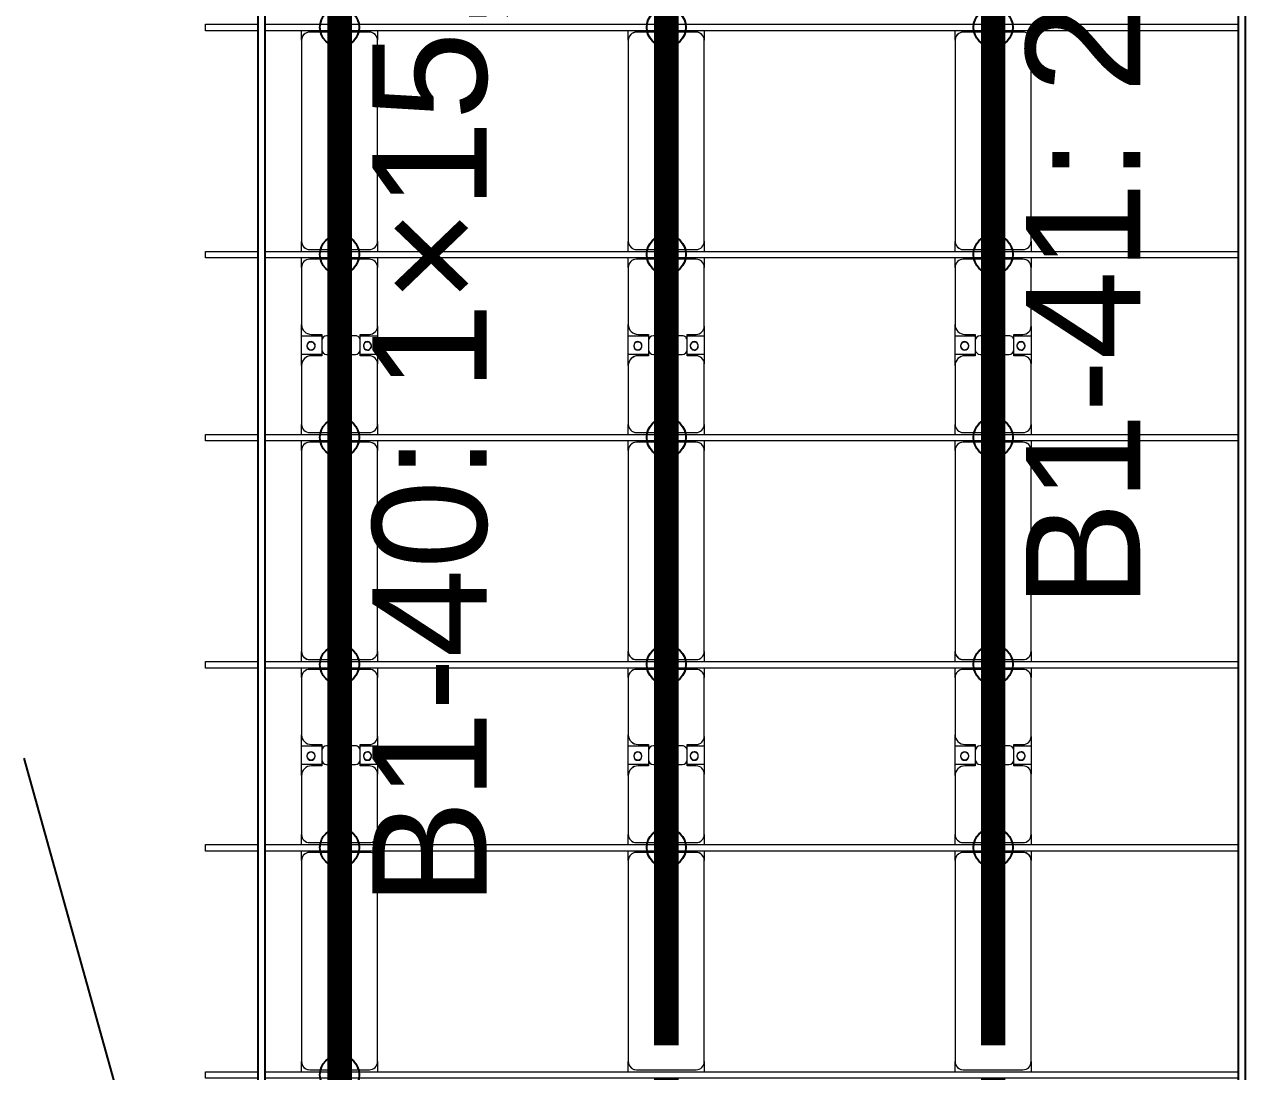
# Model space of a CAD drawing. Header units: millimetres. Extents: x -496478 to -186190, y -204059 to -87354.
# Drawn here: x -490664 to -483231, y -137444 to -131034 of the extents above; entities that cross this region are included whole.
import ezdxf

# ---------------------------------------------------------------- set-up
doc = ezdxf.new("R2010")
doc.units = ezdxf.units.MM
for name, color, linetype, lineweight in [('A-DETL-MBND', 5, 'Continuous', 9), ('A-GENM', 13, 'Continuous', 9), ('S-BEAM', 12, 'Continuous', 9)]:
    doc.layers.add(name, color=color, linetype=linetype, lineweight=lineweight)
for name, color, linetype in [('GC-DAY NEO', 5, 'Continuous'), ('GC-GHI CHU', 2, 'Continuous'), ('GC-HOP 40x60 GIA CUONG', 1, 'Continuous')]:
    doc.layers.add(name, color=color, linetype=linetype)
doc.styles.add('GC_VN', font='arial.ttf')

# ---------------------------------------------------------------- blocks, each defined once
blk = doc.blocks.new('Dầm C52 - Dầm C52-24978-BỐ TRÍ KHUNG KẾT CẤU BÈ PIN 01')
at = {"layer": 'S-BEAM', "color": 1}
for p, q in [((93389.1, 20), (99349.1, 20)), ((99389.1, 20), (99710.9, 20)), ((99710.9, 20), (99710.9, -20)), ((99349.1, -20), (93389.1, -20)), ((99710.9, -20), (99389.1, -20))]:
    blk.add_line(p, q, dxfattribs=at)
blk = doc.blocks.new('Dai phao do pin - DẢI PHAO ĐỠ PIN-V117-BỐ TRÍ KHUNG KẾT CẤU BÈ PIN 01')
at = {"layer": 'A-DETL-MBND', "color": 8}
for p, q in [((59558, 241.6), (59619.7, 241.6)), ((60850.3, 241.6), (59619.7, 241.6)), ((60850.3, 241.6), (60908, 241.6)), ((60948, 241.6), (61009.7, 241.6)), ((61369.7, 241.6), (61009.7, 241.6)), ((61369.7, 241.6), (61552.2, 241.6)), ((61437.8, 241.6), (61620.3, 241.6)), ((61437.8, 118.2), (61437.8, 241.6)), ((61552.2, 241.6), (61552.2, 118.2)), ((61970.3, 241.6), (61620.3, 241.6)), ((61970.3, 241.6), (62028, 241.6)), ((62068, 241.6), (62129.7, 241.6)), ((63360.3, 241.6), (62129.7, 241.6)), ((63360.3, 241.6), (63418, 241.6)), ((63458, 241.6), (63519.7, 241.6)), ((63879.7, 241.6), (63519.7, 241.6)), ((63879.7, 241.6), (64062.2, 241.6)), ((63947.8, 241.6), (64130.3, 241.6)), ((63947.8, 118.2), (63947.8, 241.6)), ((64062.2, 241.6), (64062.2, 118.2)), ((64480.3, 241.6), (64130.3, 241.6)), ((64480.3, 241.6), (64538, 241.6)), ((64578, 241.6), (64639.7, 241.6)), ((65870.3, 241.6), (64639.7, 241.6)), ((65870.3, 241.6), (65928, 241.6)), ((59569.7, 191.6), (59569.7, -173.4)), ((60900.3, -173.4), (60900.3, 191.6)), ((60959.7, 191.6), (60959.7, -173.4)), ((61429.7, 118.2), (61429.7, 181.6)), ((61560.3, 181.6), (61560.3, 118.2)), ((62020.3, -173.4), (62020.3, 191.6)), ((62079.7, 191.6), (62079.7, -173.4)), ((63410.3, -173.4), (63410.3, 191.6)), ((63469.7, 191.6), (63469.7, -173.4)), ((63939.7, 118.2), (63939.7, 181.6)), ((64070.3, 181.6), (64070.3, 118.2)), ((64530.3, -173.4), (64530.3, 191.6)), ((64589.7, 191.6), (64589.7, -173.4)), ((65920.3, -173.4), (65920.3, 191.6)), ((61522.2, 118.2), (61429.7, 118.2)), ((61437.8, 88.2), (61437.8, -88.2)), ((61560.3, 118.2), (61467.8, 118.2)), ((61552.2, -88.2), (61552.2, 88.2)), ((64032.2, 118.2), (63939.7, 118.2)), ((63947.8, 88.2), (63947.8, -88.2)), ((64070.3, 118.2), (63977.8, 118.2)), ((64062.2, -88.2), (64062.2, 88.2)), ((61429.7, -173.4), (61429.7, -118.2)), ((61429.7, -118.2), (61522.2, -118.2)), ((61437.8, -223.4), (61437.8, -118.2)), ((61467.8, -118.2), (61560.3, -118.2)), ((61552.2, -118.2), (61552.2, -223.4)), ((61560.3, -118.2), (61560.3, -173.4)), ((63939.7, -173.4), (63939.7, -118.2)), ((63939.7, -118.2), (64032.2, -118.2)), ((63947.8, -223.4), (63947.8, -118.2)), ((63977.8, -118.2), (64070.3, -118.2)), ((64062.2, -118.2), (64062.2, -223.4)), ((64070.3, -118.2), (64070.3, -173.4)), ((59619.7, -223.4), (59558, -223.4)), ((59619.7, -223.4), (60850.3, -223.4)), ((60908, -223.4), (60850.3, -223.4)), ((61009.7, -223.4), (60948, -223.4)), ((61009.7, -223.4), (61379.7, -223.4)), ((61552.2, -223.4), (61379.7, -223.4)), ((61610.3, -223.4), (61437.8, -223.4)), ((61610.3, -223.4), (61970.3, -223.4)), ((62028, -223.4), (61970.3, -223.4)), ((62129.7, -223.4), (62068, -223.4)), ((62129.7, -223.4), (63360.3, -223.4)), ((63418, -223.4), (63360.3, -223.4)), ((63519.7, -223.4), (63458, -223.4)), ((63519.7, -223.4), (63889.7, -223.4)), ((64062.2, -223.4), (63889.7, -223.4)), ((64120.3, -223.4), (63947.8, -223.4)), ((64120.3, -223.4), (64480.3, -223.4)), ((64538, -223.4), (64480.3, -223.4)), ((64639.7, -223.4), (64578, -223.4)), ((64639.7, -223.4), (65870.3, -223.4)), ((65928, -223.4), (65870.3, -223.4))]:
    blk.add_line(p, q, dxfattribs=at)
for centre, radius, start, end in [((59619.7, 191.6), 50, 90, 180), ((59619.7, 191.6), 50, 107.86321, 180), ((60850.3, 191.6), 50, 0, 90), ((60850.3, 191.6), 50, 15, 90), ((61009.7, 191.6), 50, 90, 180), ((61009.7, 191.6), 50, 135, 180), ((61369.7, 181.6), 60, 0, 90), ((61369.7, 181.6), 60, 0, 45), ((61620.3, 181.6), 60, 90, 180), ((61620.3, 181.6), 60, 135, 180), ((61970.3, 191.6), 50, 0, 90), ((61970.3, 191.6), 50, 0, 45), ((62129.7, 191.6), 50, 90, 180), ((62129.7, 191.6), 50, 107.963, 180), ((63360.3, 191.6), 50, 0, 90), ((63360.3, 191.6), 50, 45, 90), ((63360.3, 191.6), 50, 15, 41.61371), ((63519.7, 191.6), 50, 90, 180), ((63519.7, 191.6), 50, 135, 180), ((63879.7, 181.6), 60, 0, 90), ((63879.7, 181.6), 60, 0, 45), ((64130.3, 181.6), 60, 90, 180), ((64130.3, 181.6), 60, 135, 180), ((64480.3, 191.6), 50, 0, 90), ((64480.3, 191.6), 50, 0, 45), ((64639.7, 191.6), 50, 90, 180), ((64639.7, 191.6), 50, 108.0628, 180), ((65870.3, 191.6), 50, 0, 90), ((65870.3, 191.6), 50, 15, 90), ((61488.6, 183.2), 25, 360, 180), ((61488.6, 183.2), 25, 180, 360), ((61491.4, 183.2), 25, 0, 180), ((61491.4, 183.2), 25, 180, 360), ((61491.4, 183.2), 25, 180, 195), ((63998.6, 183.2), 25, 0, 180), ((63998.6, 183.2), 25, 180, 360), ((64001.4, 183.2), 25, 0, 180), ((64001.4, 183.2), 25, 180, 0), ((64001.4, 183.2), 25, 180, 195), ((61467.8, 88.2), 30, 90, 180), ((61522.2, 88.2), 30, 0, 90), ((63977.8, 88.2), 30, 90, 180), ((64032.2, 88.2), 30, 0, 90), ((61467.8, -88.2), 30, 180, 270), ((61488.6, -161.8), 25, 360, 180), ((61491.4, -161.8), 25, 0, 180), ((61491.4, -161.8), 25, 120, 180), ((61491.4, -161.8), 25, 75, 105), ((61488.6, -161.8), 25, 75, 90), ((61488.6, -161.8), 25, 30, 45), ((61522.2, -88.2), 30, 270, 0), ((63977.8, -88.2), 30, 180, 270), ((63998.6, -161.8), 25, 0, 180), ((64001.4, -161.8), 25, 0, 180), ((64001.4, -161.8), 25, 120, 180), ((64001.4, -161.8), 25, 75, 105), ((63998.6, -161.8), 25, 75, 90), ((63998.6, -161.8), 25, 30, 45), ((64032.2, -88.2), 30, 270, 0), ((59619.7, -173.4), 50, 180, 270), ((59619.7, -173.4), 50, 180, 270), ((60850.3, -173.4), 50, 270, 0), ((60850.3, -173.4), 50, 285, 0), ((61009.7, -173.4), 50, 180, 270), ((61009.7, -173.4), 50, 180, 225), ((61379.7, -173.4), 50, 270, 360), ((61379.7, -173.4), 50, 315, 0), ((61488.6, -161.8), 25, 180, 360), ((61491.4, -161.8), 25, 180, 0), ((61488.6, -161.8), 25, 360, 15), ((61610.3, -173.4), 50, 180, 270), ((61610.3, -173.4), 50, 180, 225), ((61970.3, -173.4), 50, 270, 0), ((61970.3, -173.4), 50, 315, 0), ((62129.7, -173.4), 50, 180, 270), ((62129.7, -173.4), 50, 180, 270), ((63360.3, -173.4), 50, 270, 360), ((63360.3, -173.4), 50, 285, 315), ((63360.3, -173.4), 50, 318.37551, 360), ((63519.7, -173.4), 50, 180, 270), ((63519.7, -173.4), 50, 180, 225), ((63889.7, -173.4), 50, 270, 0), ((63889.7, -173.4), 50, 315, 0), ((63998.6, -161.8), 25, 180, 0), ((64001.4, -161.8), 25, 180, 360), ((63998.6, -161.8), 25, 0, 15), ((64120.3, -173.4), 50, 180, 270), ((64120.3, -173.4), 50, 180, 225), ((64480.3, -173.4), 50, 270, 0), ((64480.3, -173.4), 50, 315, 0), ((64639.7, -173.4), 50, 180, 270), ((64639.7, -173.4), 50, 180, 270), ((65870.3, -173.4), 50, 270, 0), ((65870.3, -173.4), 50, 285, 0)]:
    blk.add_arc(centre, radius, start, end, dxfattribs=at)
blk = doc.blocks.new('Dai phao do pin - DẢI PHAO ĐỠ PIN-V118-BỐ TRÍ KHUNG KẾT CẤU BÈ PIN 01')
at = {"layer": 'A-DETL-MBND', "color": 8}
for p, q in [((59558, 241.6), (59619.7, 241.6)), ((60850.3, 241.6), (59619.7, 241.6)), ((60850.3, 241.6), (60908, 241.6)), ((60948, 241.6), (61009.7, 241.6)), ((61369.7, 241.6), (61009.7, 241.6)), ((61369.7, 241.6), (61552.2, 241.6)), ((61437.8, 241.6), (61620.3, 241.6)), ((61437.8, 118.2), (61437.8, 241.6)), ((61552.2, 241.6), (61552.2, 118.2)), ((61970.3, 241.6), (61620.3, 241.6)), ((61970.3, 241.6), (62028, 241.6)), ((62068, 241.6), (62129.7, 241.6)), ((63360.3, 241.6), (62129.7, 241.6)), ((63360.3, 241.6), (63418, 241.6)), ((63458, 241.6), (63519.7, 241.6)), ((63879.7, 241.6), (63519.7, 241.6)), ((63879.7, 241.6), (64062.2, 241.6)), ((63947.8, 241.6), (64130.3, 241.6)), ((63947.8, 118.2), (63947.8, 241.6)), ((64062.2, 241.6), (64062.2, 118.2)), ((64480.3, 241.6), (64130.3, 241.6)), ((64480.3, 241.6), (64538, 241.6)), ((64578, 241.6), (64639.7, 241.6)), ((65870.3, 241.6), (64639.7, 241.6)), ((65870.3, 241.6), (65928, 241.6)), ((59569.7, 191.6), (59569.7, -173.4)), ((60900.3, -173.4), (60900.3, 191.6)), ((60959.7, 191.6), (60959.7, -173.4)), ((61429.7, 118.2), (61429.7, 181.6)), ((61560.3, 181.6), (61560.3, 118.2)), ((62020.3, -173.4), (62020.3, 191.6)), ((62079.7, 191.6), (62079.7, -173.4)), ((63410.3, -173.4), (63410.3, 191.6)), ((63469.7, 191.6), (63469.7, -173.4)), ((63939.7, 118.2), (63939.7, 181.6)), ((64070.3, 181.6), (64070.3, 118.2)), ((64530.3, -173.4), (64530.3, 191.6)), ((64589.7, 191.6), (64589.7, -173.4)), ((65920.3, -173.4), (65920.3, 191.6)), ((61522.2, 118.2), (61429.7, 118.2)), ((61437.8, 88.2), (61437.8, -88.2)), ((61560.3, 118.2), (61467.8, 118.2)), ((61552.2, -88.2), (61552.2, 88.2)), ((64032.2, 118.2), (63939.7, 118.2)), ((63947.8, 88.2), (63947.8, -88.2)), ((64070.3, 118.2), (63977.8, 118.2)), ((64062.2, -88.2), (64062.2, 88.2)), ((61429.7, -173.4), (61429.7, -118.2)), ((61429.7, -118.2), (61522.2, -118.2)), ((61437.8, -223.4), (61437.8, -118.2)), ((61467.8, -118.2), (61560.3, -118.2)), ((61552.2, -118.2), (61552.2, -223.4)), ((61560.3, -118.2), (61560.3, -173.4)), ((63939.7, -173.4), (63939.7, -118.2)), ((63939.7, -118.2), (64032.2, -118.2)), ((63947.8, -223.4), (63947.8, -118.2)), ((63977.8, -118.2), (64070.3, -118.2)), ((64062.2, -118.2), (64062.2, -223.4)), ((64070.3, -118.2), (64070.3, -173.4)), ((59619.7, -223.4), (59558, -223.4)), ((59619.7, -223.4), (60850.3, -223.4)), ((60908, -223.4), (60850.3, -223.4)), ((61009.7, -223.4), (60948, -223.4)), ((61009.7, -223.4), (61379.7, -223.4)), ((61552.2, -223.4), (61379.7, -223.4)), ((61610.3, -223.4), (61437.8, -223.4)), ((61610.3, -223.4), (61970.3, -223.4)), ((62028, -223.4), (61970.3, -223.4)), ((62129.7, -223.4), (62068, -223.4)), ((62129.7, -223.4), (63360.3, -223.4)), ((63418, -223.4), (63360.3, -223.4)), ((63519.7, -223.4), (63458, -223.4)), ((63519.7, -223.4), (63889.7, -223.4)), ((64062.2, -223.4), (63889.7, -223.4)), ((64120.3, -223.4), (63947.8, -223.4)), ((64120.3, -223.4), (64480.3, -223.4)), ((64538, -223.4), (64480.3, -223.4)), ((64639.7, -223.4), (64578, -223.4)), ((64639.7, -223.4), (65870.3, -223.4)), ((65928, -223.4), (65870.3, -223.4))]:
    blk.add_line(p, q, dxfattribs=at)
for centre, radius, start, end in [((59619.7, 191.6), 50, 90, 180), ((59619.7, 191.6), 50, 105, 180), ((60850.3, 191.6), 50, 0, 90), ((60850.3, 191.6), 50, 15, 90), ((61009.7, 191.6), 50, 90, 180), ((61009.7, 191.6), 50, 135, 180), ((61369.7, 181.6), 60, 0, 90), ((61369.7, 181.6), 60, 0, 45), ((61620.3, 181.6), 60, 90, 180), ((61620.3, 181.6), 60, 135, 180), ((61970.3, 191.6), 50, 0, 90), ((61970.3, 191.6), 50, 0, 45), ((62129.7, 191.6), 50, 90, 180), ((62129.7, 191.6), 50, 105, 180), ((63360.3, 191.6), 50, 0, 90), ((63360.3, 191.6), 50, 45, 90), ((63360.3, 191.6), 50, 15, 41.56373), ((63519.7, 191.6), 50, 90, 180), ((63519.7, 191.6), 50, 135, 180), ((63879.7, 181.6), 60, 0, 90), ((63879.7, 181.6), 60, 0, 45), ((64130.3, 181.6), 60, 90, 180), ((64130.3, 181.6), 60, 135, 180), ((64480.3, 191.6), 50, 0, 90), ((64480.3, 191.6), 50, 0, 45), ((64639.7, 191.6), 50, 90, 180), ((64639.7, 191.6), 50, 105, 180), ((65870.3, 191.6), 50, 0, 90), ((65870.3, 191.6), 50, 15, 90), ((61488.6, 183.2), 25, 360, 180), ((61488.6, 183.2), 25, 180, 360), ((61491.4, 183.2), 25, 0, 180), ((61491.4, 183.2), 25, 180, 360), ((61491.4, 183.2), 25, 180, 195), ((63998.6, 183.2), 25, 0, 180), ((63998.6, 183.2), 25, 180, 360), ((64001.4, 183.2), 25, 0, 180), ((64001.4, 183.2), 25, 180, 0), ((64001.4, 183.2), 25, 180, 195), ((61467.8, 88.2), 30, 90, 180), ((61522.2, 88.2), 30, 0, 90), ((63977.8, 88.2), 30, 90, 180), ((64032.2, 88.2), 30, 0, 90), ((61467.8, -88.2), 30, 180, 270), ((61488.6, -161.8), 25, 360, 180), ((61491.4, -161.8), 25, 0, 180), ((61491.4, -161.8), 25, 120, 180), ((61491.4, -161.8), 25, 75, 105), ((61488.6, -161.8), 25, 75, 90), ((61488.6, -161.8), 25, 30, 45), ((61522.2, -88.2), 30, 270, 0), ((63977.8, -88.2), 30, 180, 270), ((63998.6, -161.8), 25, 0, 180), ((64001.4, -161.8), 25, 0, 180), ((64001.4, -161.8), 25, 120, 180), ((64001.4, -161.8), 25, 75, 105), ((63998.6, -161.8), 25, 75, 90), ((63998.6, -161.8), 25, 30, 45), ((64032.2, -88.2), 30, 270, 0), ((59619.7, -173.4), 50, 180, 270), ((59619.7, -173.4), 50, 180, 270), ((60850.3, -173.4), 50, 270, 0), ((60850.3, -173.4), 50, 285, 0), ((61009.7, -173.4), 50, 180, 270), ((61009.7, -173.4), 50, 180, 225), ((61379.7, -173.4), 50, 270, 360), ((61379.7, -173.4), 50, 315, 0), ((61488.6, -161.8), 25, 180, 360), ((61491.4, -161.8), 25, 180, 0), ((61488.6, -161.8), 25, 360, 15), ((61610.3, -173.4), 50, 180, 270), ((61610.3, -173.4), 50, 180, 225), ((61970.3, -173.4), 50, 270, 0), ((61970.3, -173.4), 50, 315, 0), ((62129.7, -173.4), 50, 180, 270), ((62129.7, -173.4), 50, 180, 270), ((63360.3, -173.4), 50, 270, 360), ((63360.3, -173.4), 50, 285, 315), ((63360.3, -173.4), 50, 318.4255, 360), ((63519.7, -173.4), 50, 180, 270), ((63519.7, -173.4), 50, 180, 225), ((63889.7, -173.4), 50, 270, 0), ((63889.7, -173.4), 50, 315, 0), ((63998.6, -161.8), 25, 180, 0), ((64001.4, -161.8), 25, 180, 360), ((63998.6, -161.8), 25, 0, 15), ((64120.3, -173.4), 50, 180, 270), ((64120.3, -173.4), 50, 180, 225), ((64480.3, -173.4), 50, 270, 0), ((64480.3, -173.4), 50, 315, 0), ((64639.7, -173.4), 50, 180, 270), ((64639.7, -173.4), 50, 180, 270), ((65870.3, -173.4), 50, 270, 0), ((65870.3, -173.4), 50, 285, 0)]:
    blk.add_arc(centre, radius, start, end, dxfattribs=at)
blk = doc.blocks.new('Dai phao do pin - DẢI PHAO ĐỠ PIN-V119-BỐ TRÍ KHUNG KẾT CẤU BÈ PIN 01')
at = {"layer": 'A-DETL-MBND', "color": 8}
for p, q in [((59558, 241.6), (59619.7, 241.6)), ((60850.3, 241.6), (59619.7, 241.6)), ((60850.3, 241.6), (60908, 241.6)), ((60948, 241.6), (61009.7, 241.6)), ((61369.7, 241.6), (61009.7, 241.6)), ((61369.7, 241.6), (61552.2, 241.6)), ((61437.8, 241.6), (61620.3, 241.6)), ((61437.8, 118.2), (61437.8, 241.6)), ((61552.2, 241.6), (61552.2, 118.2)), ((61970.3, 241.6), (61620.3, 241.6)), ((61970.3, 241.6), (62028, 241.6)), ((62068, 241.6), (62129.7, 241.6)), ((63360.3, 241.6), (62129.7, 241.6)), ((63360.3, 241.6), (63418, 241.6)), ((63458, 241.6), (63519.7, 241.6)), ((63879.7, 241.6), (63519.7, 241.6)), ((63879.7, 241.6), (64062.2, 241.6)), ((63947.8, 241.6), (64130.3, 241.6)), ((63947.8, 118.2), (63947.8, 241.6)), ((64062.2, 241.6), (64062.2, 118.2)), ((64480.3, 241.6), (64130.3, 241.6)), ((64480.3, 241.6), (64538, 241.6)), ((64578, 241.6), (64639.7, 241.6)), ((65870.3, 241.6), (64639.7, 241.6)), ((65870.3, 241.6), (65928, 241.6)), ((59569.7, 191.6), (59569.7, -173.4)), ((60900.3, -173.4), (60900.3, 191.6)), ((60959.7, 191.6), (60959.7, -173.4)), ((61429.7, 118.2), (61429.7, 181.6)), ((61560.3, 181.6), (61560.3, 118.2)), ((62020.3, -173.4), (62020.3, 191.6)), ((62079.7, 191.6), (62079.7, -173.4)), ((63410.3, -173.4), (63410.3, 191.6)), ((63469.7, 191.6), (63469.7, -173.4)), ((63939.7, 118.2), (63939.7, 181.6)), ((64070.3, 181.6), (64070.3, 118.2)), ((64530.3, -173.4), (64530.3, 191.6)), ((64589.7, 191.6), (64589.7, -173.4)), ((65920.3, -173.4), (65920.3, 191.6)), ((61522.2, 118.2), (61429.7, 118.2)), ((61437.8, 88.2), (61437.8, -88.2)), ((61560.3, 118.2), (61467.8, 118.2)), ((61552.2, -88.2), (61552.2, 88.2)), ((64032.2, 118.2), (63939.7, 118.2)), ((63947.8, 88.2), (63947.8, -88.2)), ((64070.3, 118.2), (63977.8, 118.2)), ((64062.2, -88.2), (64062.2, 88.2)), ((61429.7, -173.4), (61429.7, -118.2)), ((61429.7, -118.2), (61522.2, -118.2)), ((61437.8, -223.4), (61437.8, -118.2)), ((61467.8, -118.2), (61560.3, -118.2)), ((61552.2, -118.2), (61552.2, -223.4)), ((61560.3, -118.2), (61560.3, -173.4)), ((63939.7, -173.4), (63939.7, -118.2)), ((63939.7, -118.2), (64032.2, -118.2)), ((63947.8, -223.4), (63947.8, -118.2)), ((63977.8, -118.2), (64070.3, -118.2)), ((64062.2, -118.2), (64062.2, -223.4)), ((64070.3, -118.2), (64070.3, -173.4)), ((59619.7, -223.4), (59558, -223.4)), ((59619.7, -223.4), (60850.3, -223.4)), ((60908, -223.4), (60850.3, -223.4)), ((61009.7, -223.4), (60948, -223.4)), ((61009.7, -223.4), (61379.7, -223.4)), ((61552.2, -223.4), (61379.7, -223.4)), ((61610.3, -223.4), (61437.8, -223.4)), ((61610.3, -223.4), (61970.3, -223.4)), ((62028, -223.4), (61970.3, -223.4)), ((62129.7, -223.4), (62068, -223.4)), ((62129.7, -223.4), (63360.3, -223.4)), ((63418, -223.4), (63360.3, -223.4)), ((63519.7, -223.4), (63458, -223.4)), ((63519.7, -223.4), (63889.7, -223.4)), ((64062.2, -223.4), (63889.7, -223.4)), ((64120.3, -223.4), (63947.8, -223.4)), ((64120.3, -223.4), (64480.3, -223.4)), ((64538, -223.4), (64480.3, -223.4)), ((64639.7, -223.4), (64578, -223.4)), ((64639.7, -223.4), (65870.3, -223.4)), ((65928, -223.4), (65870.3, -223.4))]:
    blk.add_line(p, q, dxfattribs=at)
for centre, radius, start, end in [((59619.7, 191.6), 50, 90, 180), ((59619.7, 191.6), 50, 105, 180), ((60850.3, 191.6), 50, 0, 90), ((60850.3, 191.6), 50, 15, 90), ((61009.7, 191.6), 50, 90, 180), ((61009.7, 191.6), 50, 135, 180), ((61369.7, 181.6), 60, 0, 90), ((61369.7, 181.6), 60, 0, 45), ((61620.3, 181.6), 60, 90, 180), ((61620.3, 181.6), 60, 135, 180), ((61970.3, 191.6), 50, 0, 90), ((61970.3, 191.6), 50, 0, 45), ((62129.7, 191.6), 50, 90, 180), ((62129.7, 191.6), 50, 105, 180), ((63360.3, 191.6), 50, 0, 90), ((63360.3, 191.6), 50, 45, 90), ((63360.3, 191.6), 50, 15, 41.51374), ((63519.7, 191.6), 50, 90, 180), ((63519.7, 191.6), 50, 135, 180), ((63879.7, 181.6), 60, 0, 90), ((63879.7, 181.6), 60, 0, 45), ((64130.3, 181.6), 60, 90, 180), ((64130.3, 181.6), 60, 135, 180), ((64480.3, 191.6), 50, 0, 90), ((64480.3, 191.6), 50, 0, 45), ((64639.7, 191.6), 50, 90, 180), ((64639.7, 191.6), 50, 105, 180), ((65870.3, 191.6), 50, 0, 90), ((65870.3, 191.6), 50, 15, 90), ((61488.6, 183.2), 25, 360, 180), ((61488.6, 183.2), 25, 180, 360), ((61491.4, 183.2), 25, 0, 180), ((61491.4, 183.2), 25, 180, 360), ((61491.4, 183.2), 25, 180, 195), ((63998.6, 183.2), 25, 0, 180), ((63998.6, 183.2), 25, 180, 360), ((64001.4, 183.2), 25, 0, 180), ((64001.4, 183.2), 25, 180, 0), ((64001.4, 183.2), 25, 180, 195), ((61467.8, 88.2), 30, 90, 180), ((61522.2, 88.2), 30, 0, 90), ((63977.8, 88.2), 30, 90, 180), ((64032.2, 88.2), 30, 0, 90), ((61467.8, -88.2), 30, 180, 270), ((61488.6, -161.8), 25, 360, 180), ((61491.4, -161.8), 25, 0, 180), ((61491.4, -161.8), 25, 120, 180), ((61491.4, -161.8), 25, 75, 105), ((61488.6, -161.8), 25, 75, 90), ((61488.6, -161.8), 25, 30, 45), ((61522.2, -88.2), 30, 270, 0), ((63977.8, -88.2), 30, 180, 270), ((63998.6, -161.8), 25, 0, 180), ((64001.4, -161.8), 25, 0, 180), ((64001.4, -161.8), 25, 120, 180), ((64001.4, -161.8), 25, 75, 105), ((63998.6, -161.8), 25, 75, 90), ((63998.6, -161.8), 25, 30, 45), ((64032.2, -88.2), 30, 270, 0), ((59619.7, -173.4), 50, 180, 270), ((59619.7, -173.4), 50, 180, 270), ((60850.3, -173.4), 50, 270, 0), ((60850.3, -173.4), 50, 285, 0), ((61009.7, -173.4), 50, 180, 270), ((61009.7, -173.4), 50, 180, 225), ((61379.7, -173.4), 50, 270, 360), ((61379.7, -173.4), 50, 315, 0), ((61488.6, -161.8), 25, 180, 360), ((61491.4, -161.8), 25, 180, 0), ((61488.6, -161.8), 25, 360, 15), ((61610.3, -173.4), 50, 180, 270), ((61610.3, -173.4), 50, 180, 225), ((61970.3, -173.4), 50, 270, 0), ((61970.3, -173.4), 50, 315, 0), ((62129.7, -173.4), 50, 180, 270), ((62129.7, -173.4), 50, 180, 270), ((63360.3, -173.4), 50, 270, 360), ((63360.3, -173.4), 50, 285, 315), ((63360.3, -173.4), 50, 318.47549, 360), ((63519.7, -173.4), 50, 180, 270), ((63519.7, -173.4), 50, 180, 225), ((63889.7, -173.4), 50, 270, 0), ((63889.7, -173.4), 50, 315, 0), ((63998.6, -161.8), 25, 180, 0), ((64001.4, -161.8), 25, 180, 360), ((63998.6, -161.8), 25, 0, 15), ((64120.3, -173.4), 50, 180, 270), ((64120.3, -173.4), 50, 180, 225), ((64480.3, -173.4), 50, 270, 0), ((64480.3, -173.4), 50, 315, 0), ((64639.7, -173.4), 50, 180, 270), ((64639.7, -173.4), 50, 180, 270), ((65870.3, -173.4), 50, 270, 0), ((65870.3, -173.4), 50, 285, 0)]:
    blk.add_arc(centre, radius, start, end, dxfattribs=at)
blk = doc.blocks.new('Dầm C52 - Hộp 40x60-25870-BỐ TRÍ KHUNG KẾT CẤU BÈ PIN 01')
at = {"layer": 'S-BEAM', "color": 3, "lineweight": 25}
for p, q in [((-37172.3, 20), (37172.3, 20)), ((37172.3, -20), (-37172.3, -20))]:
    blk.add_line(p, q, dxfattribs=at)
blk = doc.blocks.new('HOBANMONG_BEPIN 1_rvt-1-BỐ TRÍ KHUNG KẾT CẤU BÈ PIN 01')
at = {"layer": 'A-GENM', "lineweight": 9, "rotation": 90.00075860989342}
for name, p in [('Dai phao do pin - DẢI PHAO ĐỠ PIN-V119-BỐ TRÍ KHUNG KẾT CẤU BÈ PIN 01', (-488724.5, -197002.3)), ('Dai phao do pin - DẢI PHAO ĐỠ PIN-V118-BỐ TRÍ KHUNG KẾT CẤU BÈ PIN 01', (-486724.5, -197002.3)), ('Dai phao do pin - DẢI PHAO ĐỠ PIN-V117-BỐ TRÍ KHUNG KẾT CẤU BÈ PIN 01', (-484724.5, -197002.3))]:
    blk.add_blockref(name, p, dxfattribs=at)
at = {"layer": 'S-BEAM', "lineweight": 9}
for name, p, rotation in [('Dầm C52 - Hộp 40x60-25870-BỐ TRÍ KHUNG KẾT CẤU BÈ PIN 01', (-489211.8, -162579.7), 90.00075860989166), ('Dầm C52 - Hộp 40x60-25870-BỐ TRÍ KHUNG KẾT CẤU BÈ PIN 01', (-483211.8, -162579.6), 90.00075860989166), ('Dầm C52 - Dầm C52-24978-BỐ TRÍ KHUNG KẾT CẤU BÈ PIN 01', (-389843.1, -131053), 180.0007586094741), ('Dầm C52 - Dầm C52-24978-BỐ TRÍ KHUNG KẾT CẤU BÈ PIN 01', (-389843, -132443), 180.0007586094741), ('Dầm C52 - Dầm C52-24978-BỐ TRÍ KHUNG KẾT CẤU BÈ PIN 01', (-389843, -133563), 180.0007586094741), ('Dầm C52 - Dầm C52-24978-BỐ TRÍ KHUNG KẾT CẤU BÈ PIN 01', (-389843, -134953), 180.0007586094741), ('Dầm C52 - Dầm C52-24978-BỐ TRÍ KHUNG KẾT CẤU BÈ PIN 01', (-389843, -136073), 180.0007586094741), ('Dầm C52 - Dầm C52-24978-BỐ TRÍ KHUNG KẾT CẤU BÈ PIN 01', (-389843, -137463), 180.0007586094741)]:
    blk.add_blockref(name, p, dxfattribs=dict(at, rotation=rotation))

msp = doc.modelspace()

# ---------------------------------------------------------------- linework, layer by layer
at = {"layer": 'GC-DAY NEO'}
msp.add_line((-488520.8, -143232.7), (-490663.7, -135525), dxfattribs=at)
at = {"layer": 'GC-HOP 40x60 GIA CUONG', "const_width": 150}
for points in [[(-488734, -140933), (-488734, -125933)], [(-486734, -137282.7), (-486734, -125933)], [(-484734, -137282.7), (-484734, -125933)], [(-486734, -152482.7), (-486734, -137482.7)], [(-484734, -152482.7), (-484734, -137482.7)]]:
    msp.add_lwpolyline(points, dxfattribs=at)
at = {"layer": 'GC-HOP 40x60 GIA CUONG'}
for centre in [(-488734, -131053), (-486734, -131053), (-484734, -131053), (-488734, -132443), (-486734, -132443), (-484734, -132443), (-488734, -133563), (-486734, -133563), (-484734, -133563), (-488734, -134953), (-486734, -134953), (-484734, -134953), (-488734, -136073), (-486734, -136073), (-484734, -136073), (-488734, -137463)]:
    msp.add_circle(centre, 120, dxfattribs=at)

# ---------------------------------------------------------------- block references
at = {"lineweight": 5}
msp.add_blockref('HOBANMONG_BEPIN 1_rvt-1-BỐ TRÍ KHUNG KẾT CẤU BÈ PIN 01', (0, 0), dxfattribs=at)

# ---------------------------------------------------------------- texts
at = {"layer": 'GC-GHI CHU', "style": 'GC_VN'}
for s, p in [('B1-41: 2×11,3 m', (-483834, -134607.9)), ('B1-40: 1×15,0 m', (-487834, -136433))]:
    msp.add_text(s, height=700, rotation=90, dxfattribs=at).set_placement(p)

doc.saveas('drawing.dxf')
